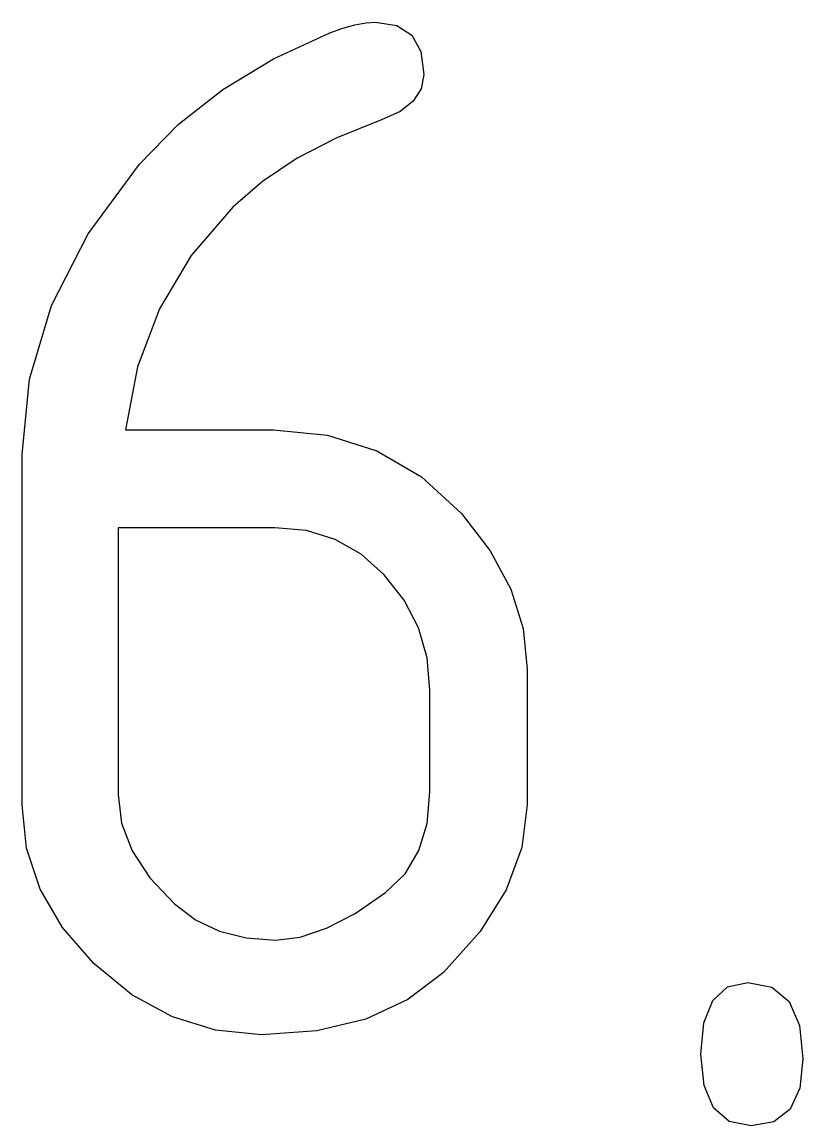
# Model space of a CAD drawing. Extents: x 0 to 3.54, y 0 to 5.
import ezdxf

# ---------------------------------------------------------------- set-up
doc = ezdxf.new("R2010")
doc.units = 0
doc.layers.add('Ebene_1', color=7, linetype='CONTINUOUS')

msp = doc.modelspace()

# ---------------------------------------------------------------- linework, layer by layer
at = {"layer": 'Ebene_1', "color": 7}
for points in [[(0.467817, 3.153096), (0.509775, 3.153094), (0.635649, 3.153094), (0.845436, 3.153094), (1.139142, 3.153096), (1.383673, 3.129362), (1.606942, 3.058165), (1.808948, 2.939508), (1.989689, 2.773386), (2.119929, 2.605173), (2.212955, 2.431646), (2.268773, 2.252805), (2.287372, 2.068646), (2.287369, 2.030295), (2.287369, 1.915244), (2.287369, 1.723491), (2.287372, 1.455039), (2.263637, 1.260627), (2.192441, 1.069255), (2.073783, 0.88092), (1.907661, 0.695621), (1.746854, 0.572027), (1.556049, 0.483746), (1.33525, 0.430775), (1.084453, 0.413108), (0.876373, 0.433231), (0.680443, 0.493604), (0.496666, 0.594224), (0.325038, 0.735098), (0.182838, 0.898561), (0.081263, 1.073037), (0.02032, 1.258525), (0, 1.455025), (0, 1.85144), (0, 2.247857), (0, 2.644272), (0, 3.040687), (0.033226, 3.382614), (0.132898, 3.715805), (0.299023, 4.040268), (0.531594, 4.355998), (0.707398, 4.535596), (0.90978, 4.694693), (1.138744, 4.83329), (1.394291, 4.95138), (1.452764, 4.972631), (1.506683, 4.987815), (1.556044, 4.99693), (1.600852, 4.999978), (1.696537, 4.985162), (1.764882, 4.940737), (1.805892, 4.866693), (1.819552, 4.763036), (1.807585, 4.697724), (1.771704, 4.641528), (1.711901, 4.594445), (1.628177, 4.556475), (1.425411, 4.475974), (1.245427, 4.383326), (1.088229, 4.278525), (0.953815, 4.161578), (0.766239, 3.942483), (0.622706, 3.70137), (0.523223, 3.438231), (0.467786, 3.153071)], [(0.434374, 1.500581), (0.450319, 1.37167), (0.498162, 1.246177), (0.577901, 1.124099), (0.689537, 1.005442), (0.785413, 0.933675), (0.89382, 0.882415), (1.014755, 0.851659), (1.148224, 0.841414), (1.259098, 0.854904), (1.379087, 0.895344), (1.508187, 0.962742), (1.646403, 1.0571), (1.734114, 1.142534), (1.796765, 1.246953), (1.834357, 1.370358), (1.846888, 1.51275), (1.846888, 1.628182), (1.846888, 1.743614), (1.846888, 1.859043), (1.846888, 1.974474), (1.83399, 2.119903), (1.795261, 2.255458), (1.730711, 2.381142), (1.64034, 2.496952), (1.535351, 2.589981), (1.417831, 2.65643), (1.28778, 2.6963), (1.145201, 2.709593), (0.967497, 2.709593), (0.789793, 2.709593), (0.612092, 2.709593), (0.434388, 2.709593), (0.434388, 2.407344), (0.434388, 2.105098), (0.434388, 1.802849), (0.434388, 1.500601)], [(3.30196, 0), (3.202288, 0.02032), (3.131092, 0.081263), (3.088375, 0.182835), (3.074122, 0.325035), (3.087415, 0.467236), (3.127285, 0.568807), (3.193734, 0.62975), (3.286763, 0.65007), (3.395737, 0.628424), (3.473577, 0.563493), (3.520282, 0.455278), (3.535861, 0.303775), (3.521242, 0.170877), (3.477384, 0.075951), (3.404289, 0.018993), (3.301958, 0)]]:
    msp.add_lwpolyline(points, dxfattribs=at)

doc.saveas('drawing.dxf')
